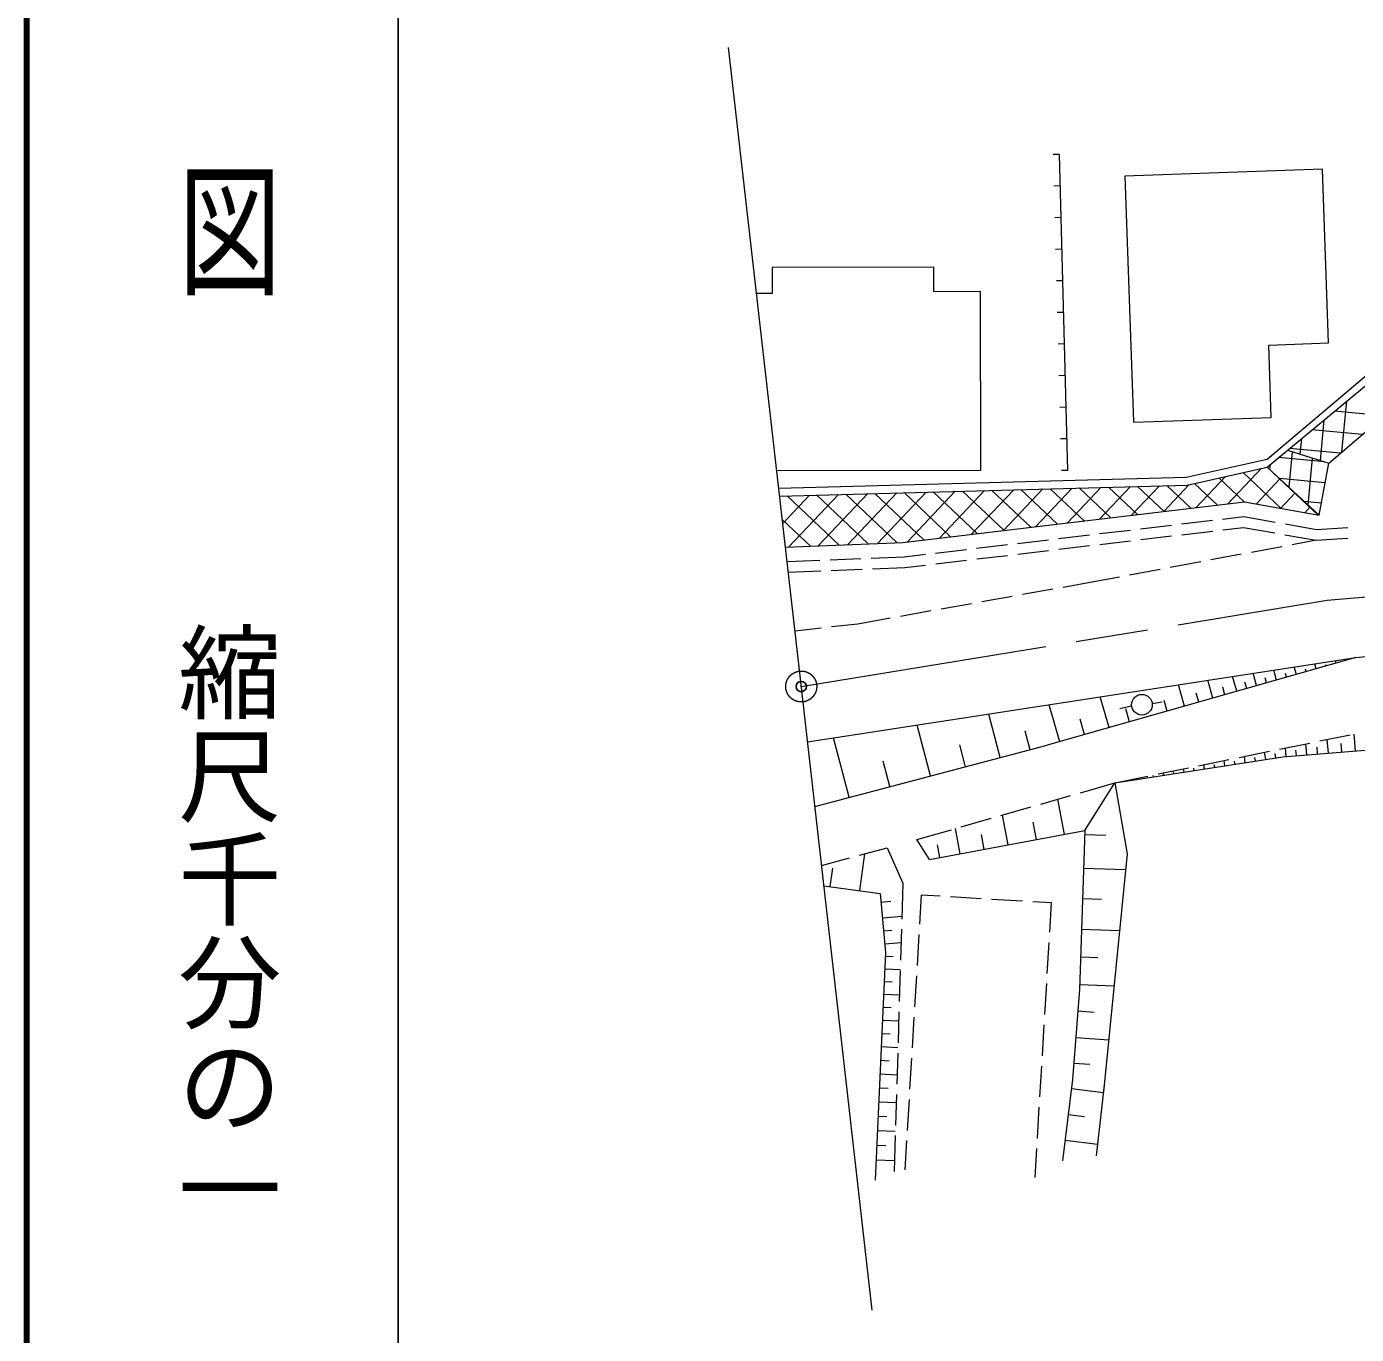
# Model space of a CAD drawing. Units: millimetres, scale not verified. Extents: x 40000 to 680000, y 20000 to 380000.
# Drawn here: x 40000 to 104406, y 256429 to 319789 of the extents above; entities that cross this region are included whole.
import ezdxf
from ezdxf.enums import TextEntityAlignment as Align

# ---------------------------------------------------------------- set-up
doc = ezdxf.new("R2010")
doc.units = ezdxf.units.MM
doc.header["$LTSCALE"] = 1000
doc.header["$PDMODE"] = 32
doc.header["$PDSIZE"] = 500
doc.linetypes.add('CHAIN', pattern=[18.5, 12, -1.5, 3.5, -1.5])
for name, color, linetype, lineweight in [('M-BGD', 7, 'Continuous', 13), ('M-BMK', 2, 'CHAIN', 13), ('M-BMK-OTRS', 5, 'Continuous', 13), ('M-TTL', 2, 'Continuous', 140), ('M-TTL-BAND', 7, 'Continuous', 25)]:
    doc.layers.add(name, color=color, linetype=linetype, lineweight=lineweight)
doc.layers.add('M-OTRS', color=6, linetype='Continuous')
doc.styles.add('@ＭＳ ゴシック', font='')
doc.styles.get('@ＭＳ ゴシック').set_extended_font_data('@MS Gothic')

msp = doc.modelspace()

# ---------------------------------------------------------------- linework, layer by layer
at = {"layer": 'M-BGD'}
for p, q in [((90016, 313598), (89716, 313590)), ((90016, 313598), (90420, 298289)), ((102762, 312878), (93194, 312549)), ((93194, 312549), (93603, 300638)), ((103051, 304461), (102762, 312878)), ((90056, 312067), (89756, 312059)), ((90096, 310536), (89796, 310528)), ((90137, 309005), (89837, 308997)), ((83943, 308135), (76112, 308120)), ((76112, 308120), (76115, 306859)), ((83945, 306942), (83943, 308135)), ((90177, 307474), (89877, 307466)), ((76115, 306859), (75353, 306857)), ((86196, 306947), (83945, 306942)), ((86212, 298295), (86196, 306948)), ((90218, 305943), (89918, 305935)), ((90258, 304412), (89958, 304405)), ((106782, 304493), (100082, 298820)), ((100084, 298451), (106981, 304171)), ((100163, 304362), (103051, 304461)), ((100284, 300849), (100163, 304362)), ((90298, 302882), (89998, 302874)), ((103064, 298636), (108046, 302896)), ((103706, 299186), (103936, 301646)), ((90339, 301351), (90039, 301343)), ((93604, 300619), (100284, 300849)), ((105742, 300926), (103338, 301150)), ((104683, 300020), (102250, 300247)), ((102663, 298763), (102847, 300743)), ((90379, 299820), (90079, 299812)), ((101687, 299072), (101759, 299840)), ((102865, 298699), (100634, 298907)), ((101069, 299268), (103064, 298636)), ((101142, 297469), (101303, 299193)), ((103624, 299115), (101161, 299344)), ((102066, 296610), (102278, 298885)), ((76329, 298276), (86212, 298295)), ((90420, 298289), (90120, 298281)), ((90420, 298289), (90120, 298281)), ((100082, 298820), (96168, 297939)), ((96213, 297580), (100084, 298451)), ((98174, 296664), (99809, 298389)), ((100084, 298451), (102601, 296113)), ((100218, 298327), (100241, 298582)), ((102601, 296113), (103064, 298636)), ((96168, 297939), (76428, 297406)), ((76469, 297047), (96213, 297580)), ((95071, 296296), (96308, 297601)), ((97677, 296605), (96565, 297659)), ((96623, 296480), (98058, 297995)), ((98970, 296758), (97739, 297924)), ((100757, 296442), (98914, 298188)), ((99547, 296658), (100702, 297878)), ((102549, 296122), (100397, 298161)), ((102891, 297692), (100679, 297898)), ((76472, 297021), (76498, 297048)), ((76619, 295723), (77911, 297086)), ((79360, 294673), (76844, 297057)), ((76907, 294572), (79325, 297124)), ((80754, 294731), (78258, 297096)), ((78341, 294631), (80739, 297163)), ((82147, 294788), (79672, 297134)), ((79774, 294691), (82152, 297201)), ((83461, 294921), (81085, 297172)), ((81208, 294750), (83566, 297239)), ((84753, 295074), (82499, 297210)), ((82658, 294826), (84980, 297277)), ((86046, 295227), (83913, 297248)), ((84210, 295010), (86394, 297315)), ((87338, 295380), (85326, 297286)), ((85761, 295194), (87807, 297353)), ((88630, 295534), (86740, 297325)), ((87313, 295378), (89221, 297391)), ((89923, 295687), (88154, 297363)), ((88864, 295561), (90635, 297430)), ((91215, 295840), (89567, 297401)), ((90416, 295745), (92048, 297468)), ((92508, 295993), (90981, 297439)), ((91968, 295929), (93462, 297506)), ((93800, 296146), (92395, 297477)), ((93519, 296112), (94876, 297544)), ((95093, 296299), (93809, 297515)), ((96385, 296452), (95222, 297553)), ((100725, 296448), (101435, 297197)), ((82439, 294800), (98982, 296759)), ((98982, 296759), (102601, 296113)), ((102710, 296705), (101881, 296782)), ((101903, 296237), (102167, 296516)), ((77967, 294616), (76597, 295914)), ((93955, 295459), (95445, 295636)), ((95942, 295694), (97431, 295871)), ((97928, 295930), (98961, 296052)), ((98961, 296052), (100474, 295782)), ((100966, 295694), (102478, 295424)), ((89983, 294989), (91473, 295165)), ((91969, 295224), (93459, 295400)), ((93968, 294937), (95458, 295113)), ((95954, 295172), (97444, 295349)), ((97940, 295407), (98945, 295526)), ((98945, 295526), (100451, 295257)), ((100944, 295169), (102450, 294900)), ((102450, 294900), (103991, 295003)), ((102478, 295424), (103988, 295524)), ((76751, 294566), (82439, 294800)), ((84025, 294283), (85514, 294460)), ((86011, 294518), (87501, 294695)), ((87997, 294754), (89487, 294930)), ((88010, 294232), (89499, 294408)), ((89996, 294467), (91486, 294643)), ((91982, 294702), (93472, 294878)), ((100795, 294591), (99321, 294315)), ((102450, 294900), (101287, 294683)), ((76829, 293878), (78413, 293941)), ((78913, 293961), (80411, 294020)), ((80911, 294040), (82495, 294102)), ((82495, 294102), (83528, 294224)), ((82536, 293583), (83541, 293702)), ((84038, 293761), (85527, 293938)), ((86024, 293996), (87513, 294173)), ((96864, 293855), (95389, 293579)), ((98829, 294223), (97355, 293947)), ((76888, 293360), (78463, 293422)), ((78963, 293442), (80461, 293501)), ((80961, 293521), (82536, 293583)), ((92932, 293119), (91769, 292901)), ((94898, 293487), (93423, 293211)), ((89705, 292532), (88228, 292269)), ((91769, 292901), (90197, 292620)), ((85767, 291829), (84291, 291566)), ((87736, 292181), (86260, 291917)), ((81830, 291126), (80258, 290845)), ((83799, 291478), (82322, 291214)), ((78487, 290646), (77213, 290503)), ((80258, 290845), (78984, 290702)), ((77823, 285133), (104384, 289227)), ((104384, 289227), (89423, 284971)), ((104384, 289227), (108862, 289650)), ((100537, 288132), (100400, 288613)), ((101499, 288406), (101396, 288766)), ((101980, 288543), (101945, 288663)), ((102460, 288679), (102392, 288920)), ((102941, 288816), (102924, 288876)), ((103422, 288953), (103388, 289073)), ((96077, 286863), (95782, 287901)), ((97460, 287257), (97214, 288121)), ((98613, 287585), (98408, 288306)), ((99094, 287722), (99009, 288022)), ((99575, 287859), (99404, 288459)), ((100056, 287995), (99988, 288236)), ((101018, 288269), (100966, 288449)), ((92426, 285825), (92002, 287318)), ((96769, 287060), (96646, 287492)), ((98037, 287421), (97934, 287781)), ((90037, 285145), (89528, 286937)), ((93519, 286872), (92947, 286739)), ((93422, 286108), (93245, 286730)), ((94515, 286991), (94995, 287081)), ((95247, 286627), (95100, 287146)), ((87159, 284377), (86605, 286486)), ((91232, 285485), (91019, 286232)), ((79843, 282451), (79086, 285327)), ((83784, 283489), (83135, 285951)), ((88600, 284755), (88363, 285655)), ((102639, 285179), (104109, 285479)), ((104357, 284699), (104291, 285516)), ((78179, 282011), (89423, 284971)), ((85471, 283933), (85193, 284987)), ((86552, 284218), (89423, 284971)), ((98720, 284380), (100189, 284680)), ((100679, 284780), (102149, 285079)), ((100836, 284419), (105981, 284829)), ((101001, 284432), (100969, 284839)), ((101500, 284472), (101479, 284736)), ((101998, 284511), (101956, 285040)), ((102524, 284553), (102498, 284882)), ((103050, 284595), (102997, 285252)), ((103703, 284647), (103671, 285056)), ((81814, 282970), (81489, 284201)), ((92713, 283155), (100836, 284419)), ((96760, 283980), (98230, 284280)), ((97047, 283829), (97016, 284033)), ((97542, 283906), (97522, 284031)), ((98036, 283983), (97997, 284233)), ((98530, 284060), (98507, 284208)), ((99024, 284137), (98978, 284433)), ((99518, 284214), (99491, 284385)), ((100012, 284291), (99959, 284633)), ((100506, 284367), (100475, 284569)), ((92713, 283155), (94310, 283481)), ((94577, 283445), (94569, 283500)), ((94800, 283581), (96270, 283880)), ((95071, 283522), (95054, 283633)), ((95565, 283599), (95553, 283677)), ((96059, 283676), (96035, 283833)), ((96553, 283753), (96538, 283854)), ((91036, 282674), (92713, 283155)), ((91252, 280839), (92713, 283155)), ((92713, 283155), (93307, 279706)), ((89114, 282123), (90556, 282536)), ((90269, 280655), (89950, 282362)), ((87191, 281571), (88633, 281985)), ((87538, 280144), (87267, 281593)), ((83111, 280401), (84788, 280882)), ((83734, 279432), (91252, 280839)), ((85220, 279710), (84990, 280940)), ((85269, 281020), (86711, 281433)), ((88904, 280400), (88744, 281253)), ((91252, 280839), (90987, 273144)), ((83734, 279432), (83111, 280401)), ((86379, 279927), (86243, 280651)), ((91246, 280656), (92267, 280621)), ((80336, 279642), (81685, 280009)), ((80349, 277933), (80590, 279711)), ((81685, 280009), (82443, 278285)), ((84236, 279526), (84121, 280141)), ((93307, 279706), (92195, 268512)), ((78505, 279143), (79854, 279510)), ((78926, 278126), (79047, 279015)), ((91190, 279022), (93232, 278952)), ((82443, 278285), (82389, 276554)), ((78616, 278168), (81340, 277798)), ((81340, 277798), (81600, 274936)), ((83331, 277711), (83246, 276297)), ((84240, 277656), (83331, 277711)), ((86236, 277537), (84739, 277627)), ((81379, 277368), (81852, 277411)), ((88233, 277417), (86735, 277507)), ((89640, 277332), (88732, 277387)), ((89555, 275919), (89640, 277332)), ((91139, 277541), (92064, 277510)), ((81448, 276611), (82394, 276697)), ((81505, 275978), (81901, 276014)), ((82374, 276054), (82327, 274554)), ((83216, 275798), (83127, 274301)), ((91088, 276061), (92939, 275997)), ((81563, 275345), (82354, 275417)), ((89436, 273922), (89526, 275419)), ((81600, 274936), (81095, 263894)), ((81591, 274747), (81966, 274730)), ((91042, 274719), (91880, 274690)), ((81564, 274147), (82314, 274113)), ((82312, 274055), (82266, 272555)), ((83097, 273802), (83007, 272304)), ((81536, 273533), (81920, 273515)), ((89316, 271926), (89406, 273423)), ((90987, 273144), (90661, 268782)), ((90995, 273377), (92673, 273319)), ((81508, 272918), (82276, 272883)), ((81479, 272289), (81872, 272271)), ((82250, 272056), (82204, 270556)), ((82977, 271805), (82887, 270308)), ((90909, 272098), (91709, 272038)), ((81450, 271660), (82237, 271624)), ((89196, 269929), (89286, 271427)), ((81421, 271015), (81824, 270997)), ((90814, 270819), (92412, 270699)), ((81391, 270370), (82197, 270334)), ((82189, 270057), (82142, 268557)), ((81361, 269710), (81774, 269691)), ((82857, 269809), (82767, 268312)), ((89076, 267933), (89166, 269430)), ((90721, 269576), (91498, 269518)), ((81331, 269050), (82156, 269012)), ((90661, 268782), (90177, 264840)), ((81300, 268374), (81723, 268354)), ((82127, 268058), (82081, 266558)), ((90607, 268335), (92153, 268145)), ((92195, 268512), (91799, 265088)), ((81269, 267697), (82115, 267659)), ((82737, 267812), (82647, 266315)), ((88957, 265937), (89046, 267434)), ((81238, 267005), (81671, 266985)), ((90453, 267084), (91235, 266988)), ((81206, 266312), (82072, 266272)), ((82065, 266059), (82012, 264327)), ((81174, 265602), (81617, 265582)), ((82617, 265816), (82533, 264402)), ((88842, 264024), (88927, 265437)), ((90299, 265833), (91863, 265640)), ((81141, 264893), (82028, 264852))]:
    msp.add_line(p, q, dxfattribs=at)
msp.add_circle((94017, 286937), 500, dxfattribs=at)
at = {"layer": 'M-BMK'}
for p, q in [((77518, 287818), (102993, 291998)), ((102993, 291998), (106301, 292286))]:
    msp.add_line(p, q, dxfattribs=at)
msp.add_circle((77518, 287818), 750, dxfattribs=at)
at = {"layer": 'M-BMK-OTRS'}
for p, q in [((77476, 288189), (73997, 318775)), ((80955, 257603), (77476, 288189))]:
    msp.add_line(p, q, dxfattribs=at)
at = {"layer": 'M-OTRS'}
msp.add_point((77518, 287818), dxfattribs=at)
at = {"layer": 'M-TTL'}
msp.add_line((40000, 380000), (40000, 20000), dxfattribs=at)
at = {"layer": 'M-TTL-BAND'}
msp.add_line((58000, 370000), (58000, 20000), dxfattribs=at)

# ---------------------------------------------------------------- texts
at = {"layer": 'M-TTL-BAND', "style": '@ＭＳ ゴシック', "width": 1.4}
msp.add_text('平  面  図', height=3666, rotation=270, dxfattribs=at).set_placement((49777, 306475), align=Align.MIDDLE_RIGHT)
at = {"layer": 'M-TTL-BAND', "style": '@ＭＳ ゴシック'}
msp.add_text('縮尺千分の一', height=3666, rotation=270, dxfattribs=at).set_placement((49777, 261030), align=Align.MIDDLE_RIGHT)

doc.saveas('drawing.dxf')
